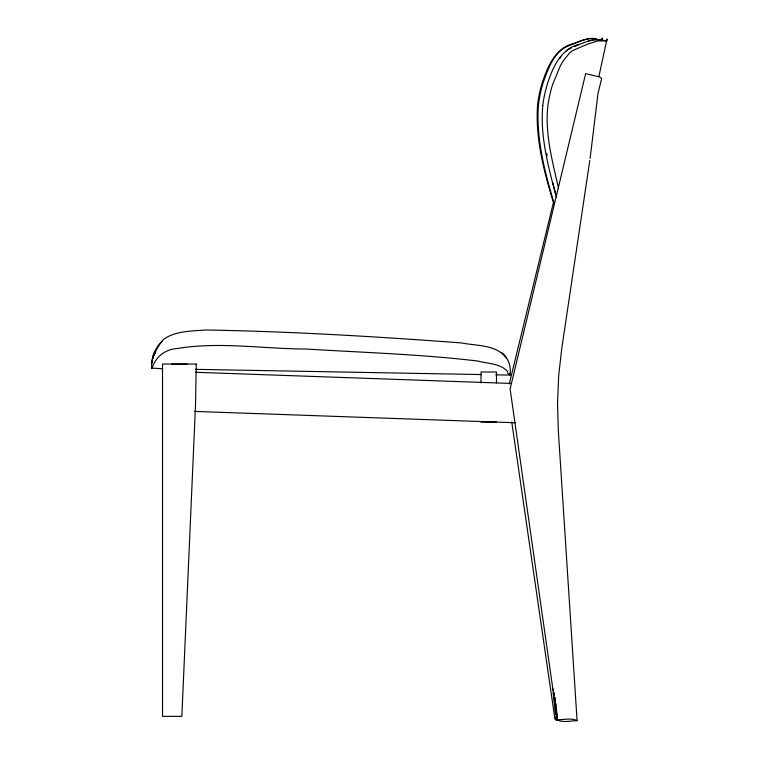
<?xml version="1.0" encoding="UTF-8"?>
<svg xmlns="http://www.w3.org/2000/svg" width="759" height="759" viewBox="0 0 759 759"><rect width="100%" height="100%" fill="white"/><g stroke="black" fill="none" stroke-linecap="round" stroke-linejoin="round"><path stroke-width="1.14" d="M162.644 368.741L151.724 368.087C151.069 358.201 154.94 347.631 162.35 341.028M542.789 105.605C539.943 136.544 548.501 167.322 556.29 197.017M538.444 104.552C535.92 138.233 544.658 171.999 554.336 204.029M590.104 158.394L598.026 93.281L601.669 78.481L599.781 77.001L585.654 73.632L510.114 388.959L557.248 719.836C562.931 722.995 570.872 720.699 577.087 720.661L558.33 430.837L557.523 403.323L558.671 375.8L561.764 348.419L589.79 160.481M601.754 40.132L602.229 38.016L601.536 39.866L599.316 39.534M598.86 76.64L607.01 38.956L606.849 40.901L597.75 40.929L587.087 44.335L572.514 50.635L569.497 53.064L563.463 60.549L560.436 65.625L552.543 84.685A56.802 25.208 -77.4 0 0 547.808 106.611C544.924 134.172 552.505 161.506 558.51 188.194M509.261 384.026L553.681 201.477M558.33 720.225L556.11 719.968L555.237 718.887M555.465 703.261L557.248 719.836L554.744 697.436M542.296 82.693C547.59 66.327 555.797 47.219 574.563 43.235C581.432 40.569 589.079 37.428 596.498 38.851C587.912 36.66 577.618 42.438 569.421 45.597C553.852 50.881 548.33 68.765 543.14 82.655A56.783 24.933 -77.4 0 0 538.473 104.543M547.505 83.689C552.77 67.096 561.214 48.206 580.075 44.107C586.897 41.441 594.43 38.453 601.811 39.904M151.724 368.087L152.274 366.616M154.599 352.28L152.417 357.764M504.242 355.44C493.53 344.558 475.608 345.8 461.557 342.945C376.341 336.56 290.963 331.474 205.499 329.975C191.439 331.218 175.111 330.791 163.356 339.577C158.584 345.165 155.054 351.948 152.521 358.827C151.278 369.984 152.493 355.288 154.068 354.5L152.692 358.106L153.261 356.844M151.971 368.551C155.481 356.806 165.101 349.292 177.331 348.495C219.797 341.493 263.079 348.884 305.792 349.007C363.144 352.555 420.752 354.235 477.838 361.037C487.828 363.779 500.845 363.324 507.97 371.967M154.248 354.557L153.679 355.402L154.789 353.077M559.677 58.642L560.901 56.944M154.219 354.33L155.424 352.821M566.328 50.938L567.694 49.8M568.055 49.553L571.261 48.083M574.468 46.603L579.269 44.544M588.149 41.185L592.978 39.772L601.602 39.582M557.277 719.76C563.681 719.921 571.337 717.587 577.087 720.661M171.8 364.197L187.255 364.197M496.481 422.08L481.016 422.08L481.016 421.53M195.831 369.348L481.51 374.576M495.731 374.832L509.953 375.088C511.262 366.777 508.606 358.381 502.097 352.878M599.259 39.743L600.426 39.781M195.528 372.289L511.329 383.447M194.361 411.397L515.456 422.754M602.589 40.113L606.441 40.92M504.318 355.554L506.471 358.125M554.023 204.218C543.994 172.217 535.152 138.347 537.59 104.581A56.811 25.275 -77.4 0 1 542.268 82.674M553.634 186.202L555.645 193.687M552.818 182.872L553.349 185.139M546.774 153.441L547.182 155.766M511.746 421.995L554.924 719.048M554.212 692.73L554.449 695.159M555.73 703.185L555.986 705.547M556.385 709.077L557.561 719.684M554.981 703.621L556.812 720.12M554.81 697.369L555.199 700.908M552.647 688.166L552.903 690.519M553.159 692.882L555.465 714.077M555.721 716.439L556.11 719.968M496.481 382.972L496.481 372.014L481.016 372.014L481.016 382.972M542.761 105.615A56.802 25.208 -77.4 0 1 547.476 83.67M509.754 373.76A656.582 7.334 45.2 0 1 507.458 373.077M196.249 364.035L195.518 405.021L181.847 716.354L162.521 716.354L162.521 364.035L196.249 364.035"/></g></svg>
